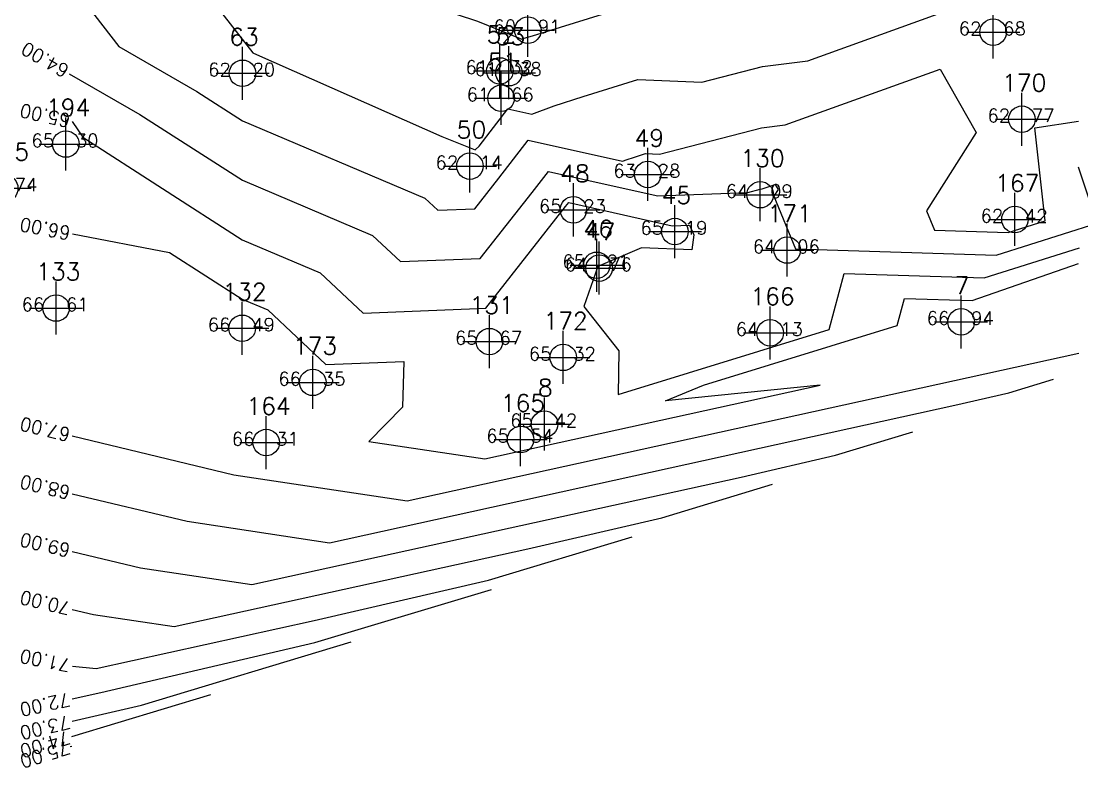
# Model space of a CAD drawing. Header units: millimetres. Extents: x 1412621 to 1412799, y 4931530 to 4931669.
# Drawn here: x 1412663.1 to 1412703.09, y 4931535.71 to 4931563.83 of the extents above; entities that cross this region are included whole.
import ezdxf
from ezdxf.enums import TextEntityAlignment as Align

# ---------------------------------------------------------------- set-up
doc = ezdxf.new("R2010")
doc.units = ezdxf.units.MM
doc.header["$PDMODE"] = 34
doc.header["$PDSIZE"] = 1
for name, color, linetype in [('CIVIL', 50, 'Continuous'), ('CIVIL-DRAW', 80, 'Continuous'), ('CIVIL-NONAME', 130, 'Continuous'), ('CIVIL-TEXT', 240, 'Continuous'), ('CIVIL-Z', 50, 'Continuous'), ('Tcontours0', 7, 'Continuous'), ('Tcontours1', 7, 'Continuous')]:
    doc.layers.add(name, color=color, linetype=linetype)
doc.styles.add('CIVILCADMAIN', font='TXT.SHX')
doc.styles.get("Standard").update_dxf_attribs({"font": 'arial.ttf'})

# ---------------------------------------------------------------- blocks, each defined once
blk = doc.blocks.new('CIVIL-ZZ')
at = {"layer": 'CIVIL-DRAW'}
blk.add_point((0, 0), dxfattribs=at)
at = {"layer": 'CIVIL-NONAME'}
blk.add_attdef('NAME', text='', height=1.8, dxfattribs=at).set_placement((0, 2.1), align=Align.CENTER)
at = {"layer": 'CIVIL-TEXT', "flags": 8}
blk.add_attdef('TEXT', text='', height=2, dxfattribs=at).set_placement((0.2, -3.3), align=Align.CENTER)
at = {"layer": 'CIVIL-Z'}
blk.add_attdef('Z1', text='', height=1.6, dxfattribs=at).set_placement((-0.75, -0.225), align=Align.RIGHT)
blk.add_attdef('Z2', (0.75, -0.225), '', height=1.6, dxfattribs=at)

msp = doc.modelspace()

# ---------------------------------------------------------------- linework, layer by layer
at = {"layer": 'Tcontours0'}
for points in [[(1412665.025, 4931560.044), (1412665.427, 4931559.455), (1412671.437, 4931555.588), (1412674.374, 4931554.343), (1412675.994, 4931552.823), (1412680.615, 4931553.001), (1412683.629, 4931556.838), (1412683.743, 4931556.986), (1412684.25, 4931556.873), (1412687.647, 4931556.109), (1412688.304, 4931556.135), (1412688.461, 4931555.778), (1412688.393, 4931555.21), (1412686.487, 4931555.286), (1412684.844, 4931554.574), (1412684.313, 4931553.074), (1412685.636, 4931551.398), (1412685.603, 4931549.753), (1412693.57, 4931552.202), (1412694.125, 4931554.314), (1412699.413, 4931554.147), (1412702.999, 4931555.287)], [(1412665.021, 4931541.644), (1412665.826, 4931541.451), (1412668.862, 4931540.994), (1412682.201, 4931543.928), (1412687.259, 4931545.103), (1412691.429, 4931546.363)], [(1412665.005, 4931536.473), (1412664.95, 4931536.456)]]:
    msp.add_lwpolyline(points, dxfattribs=at)
at = {"layer": 'Tcontours1'}
for points in [[(1412664.929, 4931571.591), (1412673.513, 4931567.917), (1412674.046, 4931567.388), (1412674.054, 4931565.896), (1412680.309, 4931563.832), (1412681.975, 4931563.154), (1412682.07, 4931563.184), (1412682.379, 4931563.284), (1412686.068, 4931564.425), (1412690.35, 4931564.25), (1412691.093, 4931564.443), (1412693.627, 4931564.76), (1412696.069, 4931565.638), (1412699.473, 4931565.846), (1412702.38, 4931565.944), (1412702.974, 4931565.816)], [(1412664.869, 4931568.4), (1412670.129, 4931564.835), (1412671.827, 4931562.633), (1412671.968, 4931562.571), (1412678.966, 4931559.484), (1412680.213, 4931558.977), (1412680.362, 4931559.111), (1412681.454, 4931560.524), (1412682.355, 4931560.322), (1412683.199, 4931560.635), (1412684.285, 4931560.989), (1412686.356, 4931561.629), (1412688.76, 4931561.531), (1412691.051, 4931562.127), (1412692.765, 4931562.341), (1412698.261, 4931564.316), (1412699.638, 4931564.4), (1412700.815, 4931564.44), (1412703.526, 4931564.6)], [(1412665.57, 4931564.436), (1412666.774, 4931562.875), (1412669.726, 4931561.176), (1412671.443, 4931560.072), (1412678.322, 4931557.155), (1412678.809, 4931556.698), (1412680.199, 4931556.751), (1412681.105, 4931557.905), (1412682.217, 4931559.345), (1412685.769, 4931558.548), (1412685.954, 4931558.616), (1412686.191, 4931558.694), (1412686.644, 4931558.834), (1412687.17, 4931558.812), (1412691.009, 4931559.81), (1412691.903, 4931559.922), (1412697.757, 4931562.025), (1412699.113, 4931559.636), (1412697.235, 4931556.675), (1412697.535, 4931555.943), (1412700.312, 4931555.855), (1412701.709, 4931556.3), (1412701.318, 4931559.807), (1412702.963, 4931560.065)], [(1412664.91, 4931561.85), (1412667.577, 4931560.316), (1412671.44, 4931557.83), (1412676.348, 4931555.749), (1412677.401, 4931554.76), (1412680.407, 4931554.876), (1412682.367, 4931557.371), (1412682.98, 4931558.166), (1412685.689, 4931557.558), (1412687.111, 4931557.238), (1412690.493, 4931557.37), (1412690.968, 4931557.493), (1412691.042, 4931557.503), (1412691.525, 4931557.676), (1412691.637, 4931557.479), (1412691.482, 4931557.235), (1412692.299, 4931555.24), (1412699.862, 4931555.001), (1412703.67, 4931556.212), (1412702.963, 4931558.323)], [(1412665.032, 4931555.805), (1412668.694, 4931555.109), (1412671.434, 4931553.346), (1412672.399, 4931552.937), (1412674.586, 4931550.885), (1412677.522, 4931550.999), (1412677.48, 4931549.276), (1412676.201, 4931547.983), (1412680.584, 4931547.324), (1412693.22, 4931550.103), (1412687.39, 4931549.51), (1412688.827, 4931550.104), (1412696.133, 4931552.35), (1412696.402, 4931553.373), (1412698.964, 4931553.292), (1412702.969, 4931554.693)], [(1412665.021, 4931548.191), (1412671.121, 4931546.723), (1412677.653, 4931545.742), (1412702.975, 4931551.31)], [(1412665.021, 4931546.009), (1412669.356, 4931544.966), (1412674.723, 4931544.159), (1412698.302, 4931549.345), (1412700.341, 4931549.818), (1412702.021, 4931550.326)], [(1412665.021, 4931543.827), (1412667.591, 4931543.208), (1412671.792, 4931542.577), (1412690.251, 4931546.636), (1412693.8, 4931547.461), (1412696.725, 4931548.345)], [(1412665.029, 4931539.498), (1412665.931, 4931539.412), (1412674.15, 4931541.219), (1412680.718, 4931542.746), (1412686.133, 4931544.382)], [(1412665.025, 4931538.275), (1412666.099, 4931538.511), (1412674.177, 4931540.389), (1412680.838, 4931542.4)], [(1412665.023, 4931537.424), (1412667.636, 4931538.031), (1412675.542, 4931540.419)], [(1412665.005, 4931536.855), (1412670.246, 4931538.438)]]:
    msp.add_lwpolyline(points, dxfattribs=at)

# ---------------------------------------------------------------- block references
at = {"layer": 'CIVIL'}
ref = msp.add_blockref('CIVIL-ZZ', (1412682.207, 4931563.491, 60.91), dxfattribs=dict(at, xscale=0.5, yscale=0.5))
ref.add_attrib('Z2', '91', (1412682.582, 4931563.378, 60.91), dxfattribs={"layer": 'CIVIL-Z', "height": 0.5, "style": 'CIVILCADMAIN'})
ref.add_attrib('Z1', '60', (1412680.907, 4931563.378, 60.91), dxfattribs={"layer": 'CIVIL-Z', "height": 0.5, "style": 'CIVILCADMAIN'})
ref.add_attrib('NAME', '54', (1412681.707, 4931564.541, 60.91), dxfattribs={"layer": 'CIVIL-NONAME', "height": 0.65, "style": 'CIVILCADMAIN'})
ref = msp.add_blockref('CIVIL-ZZ', (1412699.751, 4931563.417, 62.68), dxfattribs=dict(at, xscale=0.5, yscale=0.5))
ref.add_attrib('Z2', '68', (1412700.126, 4931563.304, 62.68), dxfattribs={"layer": 'CIVIL-Z', "height": 0.5, "style": 'CIVILCADMAIN'})
ref.add_attrib('Z1', '62', (1412698.451, 4931563.304, 62.68), dxfattribs={"layer": 'CIVIL-Z', "height": 0.5, "style": 'CIVILCADMAIN'})
ref.add_attrib('NAME', '129', (1412699.001, 4931564.467, 62.68), dxfattribs={"layer": 'CIVIL-NONAME', "height": 0.65, "style": 'CIVILCADMAIN'})
ref = msp.add_blockref('CIVIL-ZZ', (1412671.446, 4931561.865, 62.2), dxfattribs=dict(at, xscale=0.5, yscale=0.5))
ref.add_attrib('Z2', '20', (1412671.821, 4931561.753, 62.2), dxfattribs={"layer": 'CIVIL-Z', "height": 0.5, "style": 'CIVILCADMAIN'})
ref.add_attrib('Z1', '62', (1412670.146, 4931561.753, 62.2), dxfattribs={"layer": 'CIVIL-Z', "height": 0.5, "style": 'CIVILCADMAIN'})
ref.add_attrib('NAME', '63', (1412670.946, 4931562.915, 62.2), dxfattribs={"layer": 'CIVIL-NONAME', "height": 0.65, "style": 'CIVILCADMAIN'})
ref = msp.add_blockref('CIVIL-ZZ', (1412681.149, 4931561.954, 61.32), dxfattribs=dict(at, xscale=0.5, yscale=0.5))
ref.add_attrib('Z2', '32', (1412681.524, 4931561.842, 61.32), dxfattribs={"layer": 'CIVIL-Z', "height": 0.5, "style": 'CIVILCADMAIN'})
ref.add_attrib('Z1', '61', (1412679.849, 4931561.842, 61.32), dxfattribs={"layer": 'CIVIL-Z', "height": 0.5, "style": 'CIVILCADMAIN'})
ref.add_attrib('NAME', '52', (1412680.649, 4931563.004, 61.32), dxfattribs={"layer": 'CIVIL-NONAME', "height": 0.65, "style": 'CIVILCADMAIN'})
ref = msp.add_blockref('CIVIL-ZZ', (1412681.491, 4931561.886, 61.38), dxfattribs=dict(at, xscale=0.5, yscale=0.5))
ref.add_attrib('Z2', '38', (1412681.866, 4931561.774, 61.38), dxfattribs={"layer": 'CIVIL-Z', "height": 0.5, "style": 'CIVILCADMAIN'})
ref.add_attrib('Z1', '61', (1412680.191, 4931561.774, 61.38), dxfattribs={"layer": 'CIVIL-Z', "height": 0.5, "style": 'CIVILCADMAIN'})
ref.add_attrib('NAME', '53', (1412680.991, 4931562.936, 61.38), dxfattribs={"layer": 'CIVIL-NONAME', "height": 0.65, "style": 'CIVILCADMAIN'})
ref = msp.add_blockref('CIVIL-ZZ', (1412681.194, 4931560.925, 61.66), dxfattribs=dict(at, xscale=0.5, yscale=0.5))
ref.add_attrib('Z2', '66', (1412681.569, 4931560.812, 61.66), dxfattribs={"layer": 'CIVIL-Z', "height": 0.5, "style": 'CIVILCADMAIN'})
ref.add_attrib('Z1', '61', (1412679.894, 4931560.812, 61.66), dxfattribs={"layer": 'CIVIL-Z', "height": 0.5, "style": 'CIVILCADMAIN'})
ref.add_attrib('NAME', '51', (1412680.694, 4931561.975, 61.66), dxfattribs={"layer": 'CIVIL-NONAME', "height": 0.65, "style": 'CIVILCADMAIN'})
ref = msp.add_blockref('CIVIL-ZZ', (1412700.833, 4931560.132, 62.77), dxfattribs=dict(at, xscale=0.5, yscale=0.5))
ref.add_attrib('Z2', '77', (1412701.208, 4931560.02, 62.77), dxfattribs={"layer": 'CIVIL-Z', "height": 0.5, "style": 'CIVILCADMAIN'})
ref.add_attrib('Z1', '62', (1412699.533, 4931560.02, 62.77), dxfattribs={"layer": 'CIVIL-Z', "height": 0.5, "style": 'CIVILCADMAIN'})
ref.add_attrib('NAME', '170', (1412700.083, 4931561.182, 62.77), dxfattribs={"layer": 'CIVIL-NONAME', "height": 0.65, "style": 'CIVILCADMAIN'})
ref = msp.add_blockref('CIVIL-ZZ', (1412664.782, 4931559.197, 65.3), dxfattribs=dict(at, xscale=0.5, yscale=0.5))
ref.add_attrib('Z2', '30', (1412665.157, 4931559.084, 65.3), dxfattribs={"layer": 'CIVIL-Z', "height": 0.5, "style": 'CIVILCADMAIN'})
ref.add_attrib('Z1', '65', (1412663.482, 4931559.084, 65.3), dxfattribs={"layer": 'CIVIL-Z', "height": 0.5, "style": 'CIVILCADMAIN'})
ref.add_attrib('NAME', '194', (1412664.032, 4931560.247, 65.3), dxfattribs={"layer": 'CIVIL-NONAME', "height": 0.65, "style": 'CIVILCADMAIN'})
ref = msp.add_blockref('CIVIL-ZZ', (1412680.02, 4931558.364, 62.14), dxfattribs=dict(at, xscale=0.5, yscale=0.5))
ref.add_attrib('Z2', '14', (1412680.395, 4931558.252, 62.14), dxfattribs={"layer": 'CIVIL-Z', "height": 0.5, "style": 'CIVILCADMAIN'})
ref.add_attrib('Z1', '62', (1412678.72, 4931558.252, 62.14), dxfattribs={"layer": 'CIVIL-Z', "height": 0.5, "style": 'CIVILCADMAIN'})
ref.add_attrib('NAME', '50', (1412679.52, 4931559.414, 62.14), dxfattribs={"layer": 'CIVIL-NONAME', "height": 0.65, "style": 'CIVILCADMAIN'})
ref = msp.add_blockref('CIVIL-ZZ', (1412686.725, 4931558.051, 63.28), dxfattribs=dict(at, xscale=0.5, yscale=0.5))
ref.add_attrib('Z2', '28', (1412687.1, 4931557.939, 63.28), dxfattribs={"layer": 'CIVIL-Z', "height": 0.5, "style": 'CIVILCADMAIN'})
ref.add_attrib('Z1', '63', (1412685.425, 4931557.939, 63.28), dxfattribs={"layer": 'CIVIL-Z', "height": 0.5, "style": 'CIVILCADMAIN'})
ref.add_attrib('NAME', '49', (1412686.225, 4931559.101, 63.28), dxfattribs={"layer": 'CIVIL-NONAME', "height": 0.65, "style": 'CIVILCADMAIN'})
ref = msp.add_blockref('CIVIL-ZZ', (1412662.477, 4931557.527, 65.74), dxfattribs=dict(at, xscale=0.5, yscale=0.5))
ref.add_attrib('Z2', '74', (1412662.852, 4931557.414, 65.74), dxfattribs={"layer": 'CIVIL-Z', "height": 0.5, "style": 'CIVILCADMAIN'})
ref.add_attrib('Z1', '65', (1412661.177, 4931557.414, 65.74), dxfattribs={"layer": 'CIVIL-Z', "height": 0.5, "style": 'CIVILCADMAIN'})
ref.add_attrib('NAME', '195', (1412661.727, 4931558.577, 65.74), dxfattribs={"layer": 'CIVIL-NONAME', "height": 0.65, "style": 'CIVILCADMAIN'})
ref = msp.add_blockref('CIVIL-ZZ', (1412690.964, 4931557.285, 64.09), dxfattribs=dict(at, xscale=0.5, yscale=0.5))
ref.add_attrib('Z2', '09', (1412691.339, 4931557.173, 64.09), dxfattribs={"layer": 'CIVIL-Z', "height": 0.5, "style": 'CIVILCADMAIN'})
ref.add_attrib('Z1', '64', (1412689.664, 4931557.173, 64.09), dxfattribs={"layer": 'CIVIL-Z', "height": 0.5, "style": 'CIVILCADMAIN'})
ref.add_attrib('NAME', '130', (1412690.214, 4931558.335, 64.09), dxfattribs={"layer": 'CIVIL-NONAME', "height": 0.65, "style": 'CIVILCADMAIN'})
ref = msp.add_blockref('CIVIL-ZZ', (1412683.919, 4931556.715, 65.23), dxfattribs=dict(at, xscale=0.5, yscale=0.5))
ref.add_attrib('Z2', '23', (1412684.294, 4931556.603, 65.23), dxfattribs={"layer": 'CIVIL-Z', "height": 0.5, "style": 'CIVILCADMAIN'})
ref.add_attrib('Z1', '65', (1412682.619, 4931556.603, 65.23), dxfattribs={"layer": 'CIVIL-Z', "height": 0.5, "style": 'CIVILCADMAIN'})
ref.add_attrib('NAME', '48', (1412683.419, 4931557.765, 65.23), dxfattribs={"layer": 'CIVIL-NONAME', "height": 0.65, "style": 'CIVILCADMAIN'})
ref = msp.add_blockref('CIVIL-ZZ', (1412700.572, 4931556.351, 62.42), dxfattribs=dict(at, xscale=0.5, yscale=0.5))
ref.add_attrib('Z2', '42', (1412700.947, 4931556.238, 62.42), dxfattribs={"layer": 'CIVIL-Z', "height": 0.5, "style": 'CIVILCADMAIN'})
ref.add_attrib('Z1', '62', (1412699.272, 4931556.238, 62.42), dxfattribs={"layer": 'CIVIL-Z', "height": 0.5, "style": 'CIVILCADMAIN'})
ref.add_attrib('NAME', '167', (1412699.822, 4931557.401, 62.42), dxfattribs={"layer": 'CIVIL-NONAME', "height": 0.65, "style": 'CIVILCADMAIN'})
ref = msp.add_blockref('CIVIL-ZZ', (1412687.749, 4931555.895, 65.19), dxfattribs=dict(at, xscale=0.5, yscale=0.5))
ref.add_attrib('Z2', '19', (1412688.124, 4931555.782, 65.19), dxfattribs={"layer": 'CIVIL-Z', "height": 0.5, "style": 'CIVILCADMAIN'})
ref.add_attrib('Z1', '65', (1412686.449, 4931555.782, 65.19), dxfattribs={"layer": 'CIVIL-Z', "height": 0.5, "style": 'CIVILCADMAIN'})
ref.add_attrib('NAME', '45', (1412687.249, 4931556.945, 65.19), dxfattribs={"layer": 'CIVIL-NONAME', "height": 0.65, "style": 'CIVILCADMAIN'})
ref = msp.add_blockref('CIVIL-ZZ', (1412691.985, 4931555.198, 64.06), dxfattribs=dict(at, xscale=0.5, yscale=0.5))
ref.add_attrib('Z2', '06', (1412692.36, 4931555.086, 64.06), dxfattribs={"layer": 'CIVIL-Z', "height": 0.5, "style": 'CIVILCADMAIN'})
ref.add_attrib('Z1', '64', (1412690.685, 4931555.086, 64.06), dxfattribs={"layer": 'CIVIL-Z', "height": 0.5, "style": 'CIVILCADMAIN'})
ref.add_attrib('NAME', '171', (1412691.235, 4931556.248, 64.06), dxfattribs={"layer": 'CIVIL-NONAME', "height": 0.65, "style": 'CIVILCADMAIN'})
ref = msp.add_blockref('CIVIL-ZZ', (1412684.8, 4931554.624, 65.21), dxfattribs=dict(at, xscale=0.5, yscale=0.5))
ref.add_attrib('Z2', '21', (1412685.175, 4931554.512, 65.21), dxfattribs={"layer": 'CIVIL-Z', "height": 0.5, "style": 'CIVILCADMAIN'})
ref.add_attrib('Z1', '65', (1412683.5, 4931554.512, 65.21), dxfattribs={"layer": 'CIVIL-Z', "height": 0.5, "style": 'CIVILCADMAIN'})
ref.add_attrib('NAME', '46', (1412684.3, 4931555.674, 65.21), dxfattribs={"layer": 'CIVIL-NONAME', "height": 0.65, "style": 'CIVILCADMAIN'})
ref = msp.add_blockref('CIVIL-ZZ', (1412684.894, 4931554.517, 64.76), dxfattribs=dict(at, xscale=0.5, yscale=0.5))
ref.add_attrib('Z2', '76', (1412685.269, 4931554.405, 64.76), dxfattribs={"layer": 'CIVIL-Z', "height": 0.5, "style": 'CIVILCADMAIN'})
ref.add_attrib('Z1', '64', (1412683.594, 4931554.405, 64.76), dxfattribs={"layer": 'CIVIL-Z', "height": 0.5, "style": 'CIVILCADMAIN'})
ref.add_attrib('NAME', '47', (1412684.394, 4931555.567, 64.76), dxfattribs={"layer": 'CIVIL-NONAME', "height": 0.65, "style": 'CIVILCADMAIN'})
ref = msp.add_blockref('CIVIL-ZZ', (1412664.412, 4931553.01, 66.61), dxfattribs=dict(at, xscale=0.5, yscale=0.5))
ref.add_attrib('Z2', '61', (1412664.787, 4931552.897, 66.61), dxfattribs={"layer": 'CIVIL-Z', "height": 0.5, "style": 'CIVILCADMAIN'})
ref.add_attrib('Z1', '66', (1412663.112, 4931552.897, 66.61), dxfattribs={"layer": 'CIVIL-Z', "height": 0.5, "style": 'CIVILCADMAIN'})
ref.add_attrib('NAME', '133', (1412663.662, 4931554.06, 66.61), dxfattribs={"layer": 'CIVIL-NONAME', "height": 0.65, "style": 'CIVILCADMAIN'})
ref = msp.add_blockref('CIVIL-ZZ', (1412698.542, 4931552.489, 66.94), dxfattribs=dict(at, xscale=0.5, yscale=0.5))
ref.add_attrib('Z2', '94', (1412698.917, 4931552.377, 66.94), dxfattribs={"layer": 'CIVIL-Z', "height": 0.5, "style": 'CIVILCADMAIN'})
ref.add_attrib('Z1', '66', (1412697.242, 4931552.377, 66.94), dxfattribs={"layer": 'CIVIL-Z', "height": 0.5, "style": 'CIVILCADMAIN'})
ref.add_attrib('NAME', '7', (1412698.292, 4931553.539, 66.94), dxfattribs={"layer": 'CIVIL-NONAME', "height": 0.65, "style": 'CIVILCADMAIN'})
ref = msp.add_blockref('CIVIL-ZZ', (1412671.432, 4931552.248, 66.49), dxfattribs=dict(at, xscale=0.5, yscale=0.5))
ref.add_attrib('Z2', '49', (1412671.807, 4931552.135, 66.49), dxfattribs={"layer": 'CIVIL-Z', "height": 0.5, "style": 'CIVILCADMAIN'})
ref.add_attrib('Z1', '66', (1412670.132, 4931552.135, 66.49), dxfattribs={"layer": 'CIVIL-Z', "height": 0.5, "style": 'CIVILCADMAIN'})
ref.add_attrib('NAME', '132', (1412670.682, 4931553.298, 66.49), dxfattribs={"layer": 'CIVIL-NONAME', "height": 0.65, "style": 'CIVILCADMAIN'})
ref = msp.add_blockref('CIVIL-ZZ', (1412691.341, 4931552.074, 64.13), dxfattribs=dict(at, xscale=0.5, yscale=0.5))
ref.add_attrib('Z2', '13', (1412691.716, 4931551.962, 64.13), dxfattribs={"layer": 'CIVIL-Z', "height": 0.5, "style": 'CIVILCADMAIN'})
ref.add_attrib('Z1', '64', (1412690.041, 4931551.962, 64.13), dxfattribs={"layer": 'CIVIL-Z', "height": 0.5, "style": 'CIVILCADMAIN'})
ref.add_attrib('NAME', '166', (1412690.591, 4931553.124, 64.13), dxfattribs={"layer": 'CIVIL-NONAME', "height": 0.65, "style": 'CIVILCADMAIN'})
ref = msp.add_blockref('CIVIL-ZZ', (1412680.755, 4931551.745, 65.67), dxfattribs=dict(at, xscale=0.5, yscale=0.5))
ref.add_attrib('Z2', '67', (1412681.13, 4931551.633, 65.67), dxfattribs={"layer": 'CIVIL-Z', "height": 0.5, "style": 'CIVILCADMAIN'})
ref.add_attrib('Z1', '65', (1412679.455, 4931551.633, 65.67), dxfattribs={"layer": 'CIVIL-Z', "height": 0.5, "style": 'CIVILCADMAIN'})
ref.add_attrib('NAME', '131', (1412680.005, 4931552.795, 65.67), dxfattribs={"layer": 'CIVIL-NONAME', "height": 0.65, "style": 'CIVILCADMAIN'})
ref = msp.add_blockref('CIVIL-ZZ', (1412683.538, 4931551.149, 65.32), dxfattribs=dict(at, xscale=0.5, yscale=0.5))
ref.add_attrib('Z2', '32', (1412683.913, 4931551.037, 65.32), dxfattribs={"layer": 'CIVIL-Z', "height": 0.5, "style": 'CIVILCADMAIN'})
ref.add_attrib('Z1', '65', (1412682.238, 4931551.037, 65.32), dxfattribs={"layer": 'CIVIL-Z', "height": 0.5, "style": 'CIVILCADMAIN'})
ref.add_attrib('NAME', '172', (1412682.788, 4931552.199, 65.32), dxfattribs={"layer": 'CIVIL-NONAME', "height": 0.65, "style": 'CIVILCADMAIN'})
ref = msp.add_blockref('CIVIL-ZZ', (1412674.093, 4931550.207, 66.35), dxfattribs=dict(at, xscale=0.5, yscale=0.5))
ref.add_attrib('Z2', '35', (1412674.468, 4931550.094, 66.35), dxfattribs={"layer": 'CIVIL-Z', "height": 0.5, "style": 'CIVILCADMAIN'})
ref.add_attrib('Z1', '66', (1412672.793, 4931550.094, 66.35), dxfattribs={"layer": 'CIVIL-Z', "height": 0.5, "style": 'CIVILCADMAIN'})
ref.add_attrib('NAME', '173', (1412673.343, 4931551.257, 66.35), dxfattribs={"layer": 'CIVIL-NONAME', "height": 0.65, "style": 'CIVILCADMAIN'})
ref = msp.add_blockref('CIVIL-ZZ', (1412682.833, 4931548.633, 65.42), dxfattribs=dict(at, xscale=0.5, yscale=0.5))
ref.add_attrib('Z2', '42', (1412683.208, 4931548.52, 65.42), dxfattribs={"layer": 'CIVIL-Z', "height": 0.5, "style": 'CIVILCADMAIN'})
ref.add_attrib('Z1', '65', (1412681.533, 4931548.52, 65.42), dxfattribs={"layer": 'CIVIL-Z', "height": 0.5, "style": 'CIVILCADMAIN'})
ref.add_attrib('NAME', '8', (1412682.583, 4931549.683, 65.42), dxfattribs={"layer": 'CIVIL-NONAME', "height": 0.65, "style": 'CIVILCADMAIN'})
ref = msp.add_blockref('CIVIL-ZZ', (1412681.932, 4931548.052, 65.54), dxfattribs=dict(at, xscale=0.5, yscale=0.5))
ref.add_attrib('Z2', '54', (1412682.307, 4931547.94, 65.54), dxfattribs={"layer": 'CIVIL-Z', "height": 0.5, "style": 'CIVILCADMAIN'})
ref.add_attrib('Z1', '65', (1412680.632, 4931547.94, 65.54), dxfattribs={"layer": 'CIVIL-Z', "height": 0.5, "style": 'CIVILCADMAIN'})
ref.add_attrib('NAME', '165', (1412681.182, 4931549.102, 65.54), dxfattribs={"layer": 'CIVIL-NONAME', "height": 0.65, "style": 'CIVILCADMAIN'})
ref = msp.add_blockref('CIVIL-ZZ', (1412672.339, 4931547.936, 66.31), dxfattribs=dict(at, xscale=0.5, yscale=0.5))
ref.add_attrib('Z2', '31', (1412672.714, 4931547.823, 66.31), dxfattribs={"layer": 'CIVIL-Z', "height": 0.5, "style": 'CIVILCADMAIN'})
ref.add_attrib('Z1', '66', (1412671.039, 4931547.823, 66.31), dxfattribs={"layer": 'CIVIL-Z', "height": 0.5, "style": 'CIVILCADMAIN'})
ref.add_attrib('NAME', '164', (1412671.589, 4931548.986, 66.31), dxfattribs={"layer": 'CIVIL-NONAME', "height": 0.65, "style": 'CIVILCADMAIN'})

# ---------------------------------------------------------------- texts
at = {"layer": 'Tcontours0', "style": 'CIVILCADMAIN'}
for s, rotation, p in [('65.00', 167.5734, (1412664, 4931560.27, 65)), ('70.00', 166.4679, (1412664, 4931541.89, 70)), ('75.00', 196.8064, (1412664, 4931536.169, 75))]:
    msp.add_text(s, height=0.5, rotation=rotation, dxfattribs=at).set_placement(p, align=Align.MIDDLE_CENTER)
at = {"layer": 'Tcontours1', "style": 'CIVILCADMAIN'}
for s, rotation, p in [('64.00', 150.0898, (1412664, 4931562.373, 64)), ('66.00', 169.2771, (1412664, 4931556, 66)), ('67.00', 166.4679, (1412664, 4931548.437, 67)), ('68.00', 166.4679, (1412664, 4931546.255, 68)), ('69.00', 166.4679, (1412664, 4931544.072, 69)), ('71.00', 168.4959, (1412664, 4931539.708, 71)), ('72.00', 192.4026, (1412664, 4931538.049, 72)), ('73.00', 193.0873, (1412664, 4931537.186, 73)), ('74.00', 196.8064, (1412664, 4931536.551, 74))]:
    msp.add_text(s, height=0.5, rotation=rotation, dxfattribs=at).set_placement(p, align=Align.MIDDLE_CENTER)

doc.saveas('drawing.dxf')
